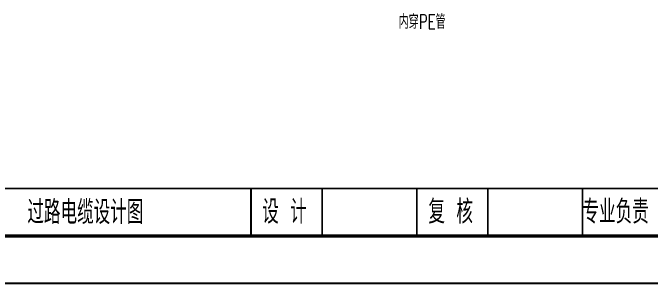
# Model space of a CAD drawing. Header units: millimetres. Extents: x 2 to 5882, y 1831 to 3462.
# Drawn here: x 5647 to 5781.7, y 2507.7 to 2564.8 of the extents above; entities that cross this region are included whole.
import ezdxf
from ezdxf.enums import TextEntityAlignment as Align

# ---------------------------------------------------------------- set-up
doc = ezdxf.new("R2010")
doc.units = ezdxf.units.MM
for name, color, linetype in [('18', 7, 'Continuous'), ('图框', 7, 'Continuous'), ('标注', 4, 'Continuous')]:
    doc.layers.add(name, color=color, linetype=linetype)
doc.styles.get("Standard").update_dxf_attribs({"font": 'simplex1.shx', "width": 0.7, "bigfont": 'hztxt.shx'})

# ---------------------------------------------------------------- blocks, each defined once
blk = doc.blocks.new('series')
at = {"width": 0.75}
for tag, height, p in [('页码', 4, (-35, -19)), ('图名', 5, (-220, -282)), ('图号', 5, (-20, -282))]:
    blk.add_attdef(tag, text='', height=height, dxfattribs=at).set_placement(p, align=Align.MIDDLE_CENTER)
blk = doc.blocks.new('123')
blk.add_lwpolyline([(422.36, 2507.71), (422.36, 2804.71), (2.36, 2804.71), (2.36, 2507.71)], close=True)

msp = doc.modelspace()

# ---------------------------------------------------------------- linework, layer by layer
for points, const_width in [([(5872.36361, 2794.70635), (5492.36361, 2794.70635), (5492.36361, 2517.70635), (5872.36361, 2517.70635), (5872.36361, 2794.70635)], 0.7), ([(5492.36361, 2527.70635), (5872.36361, 2527.70635)], 0.4), ([(5767.36361, 2517.70635), (5767.36361, 2527.70635)], 0.4)]:
    msp.add_lwpolyline(points, dxfattribs=dict(const_width=const_width))
at = {"layer": '图框', "const_width": 0.4}
for points in [[(5697.36361, 2517.70635), (5697.36361, 2527.70635)], [(5712.36361, 2517.70635), (5712.36361, 2527.70635)], [(5732.36361, 2517.70635), (5732.36361, 2527.70635)], [(5747.36361, 2517.70635), (5747.36361, 2527.70635)], [(5767.36361, 2517.70635), (5767.36361, 2527.70635)]]:
    msp.add_lwpolyline(points, dxfattribs=at)

# ---------------------------------------------------------------- block references
ref = msp.add_blockref('series', (5882.36361, 2804.70635))
ref.add_attrib('图名', '过路电缆设计图', dxfattribs={"height": 5, "width": 0.7}).set_placement((5662.36361, 2522.70635), align=Align.MIDDLE_CENTER)
at = {"layer": '标注'}
msp.add_blockref('123', (5460, 0), dxfattribs=at)

# ---------------------------------------------------------------- texts
at = {"width": 0.7}
msp.add_text('专业负责', height=5, dxfattribs=at).set_placement((5774.35384, 2522.80094), align=Align.MIDDLE_CENTER)
at = {"layer": '18', "color": 7, "width": 0.7}
msp.add_text('内穿PE管', height=3, dxfattribs=at).set_placement((5728.54628, 2561.43628))
at = {"layer": '图框', "width": 0.7}
for s, p in [('设 计', (5704.40828, 2522.80094)), ('复 核', (5739.50309, 2522.80094))]:
    msp.add_text(s, height=5, dxfattribs=at).set_placement(p, align=Align.MIDDLE_CENTER)

doc.saveas('drawing.dxf')
